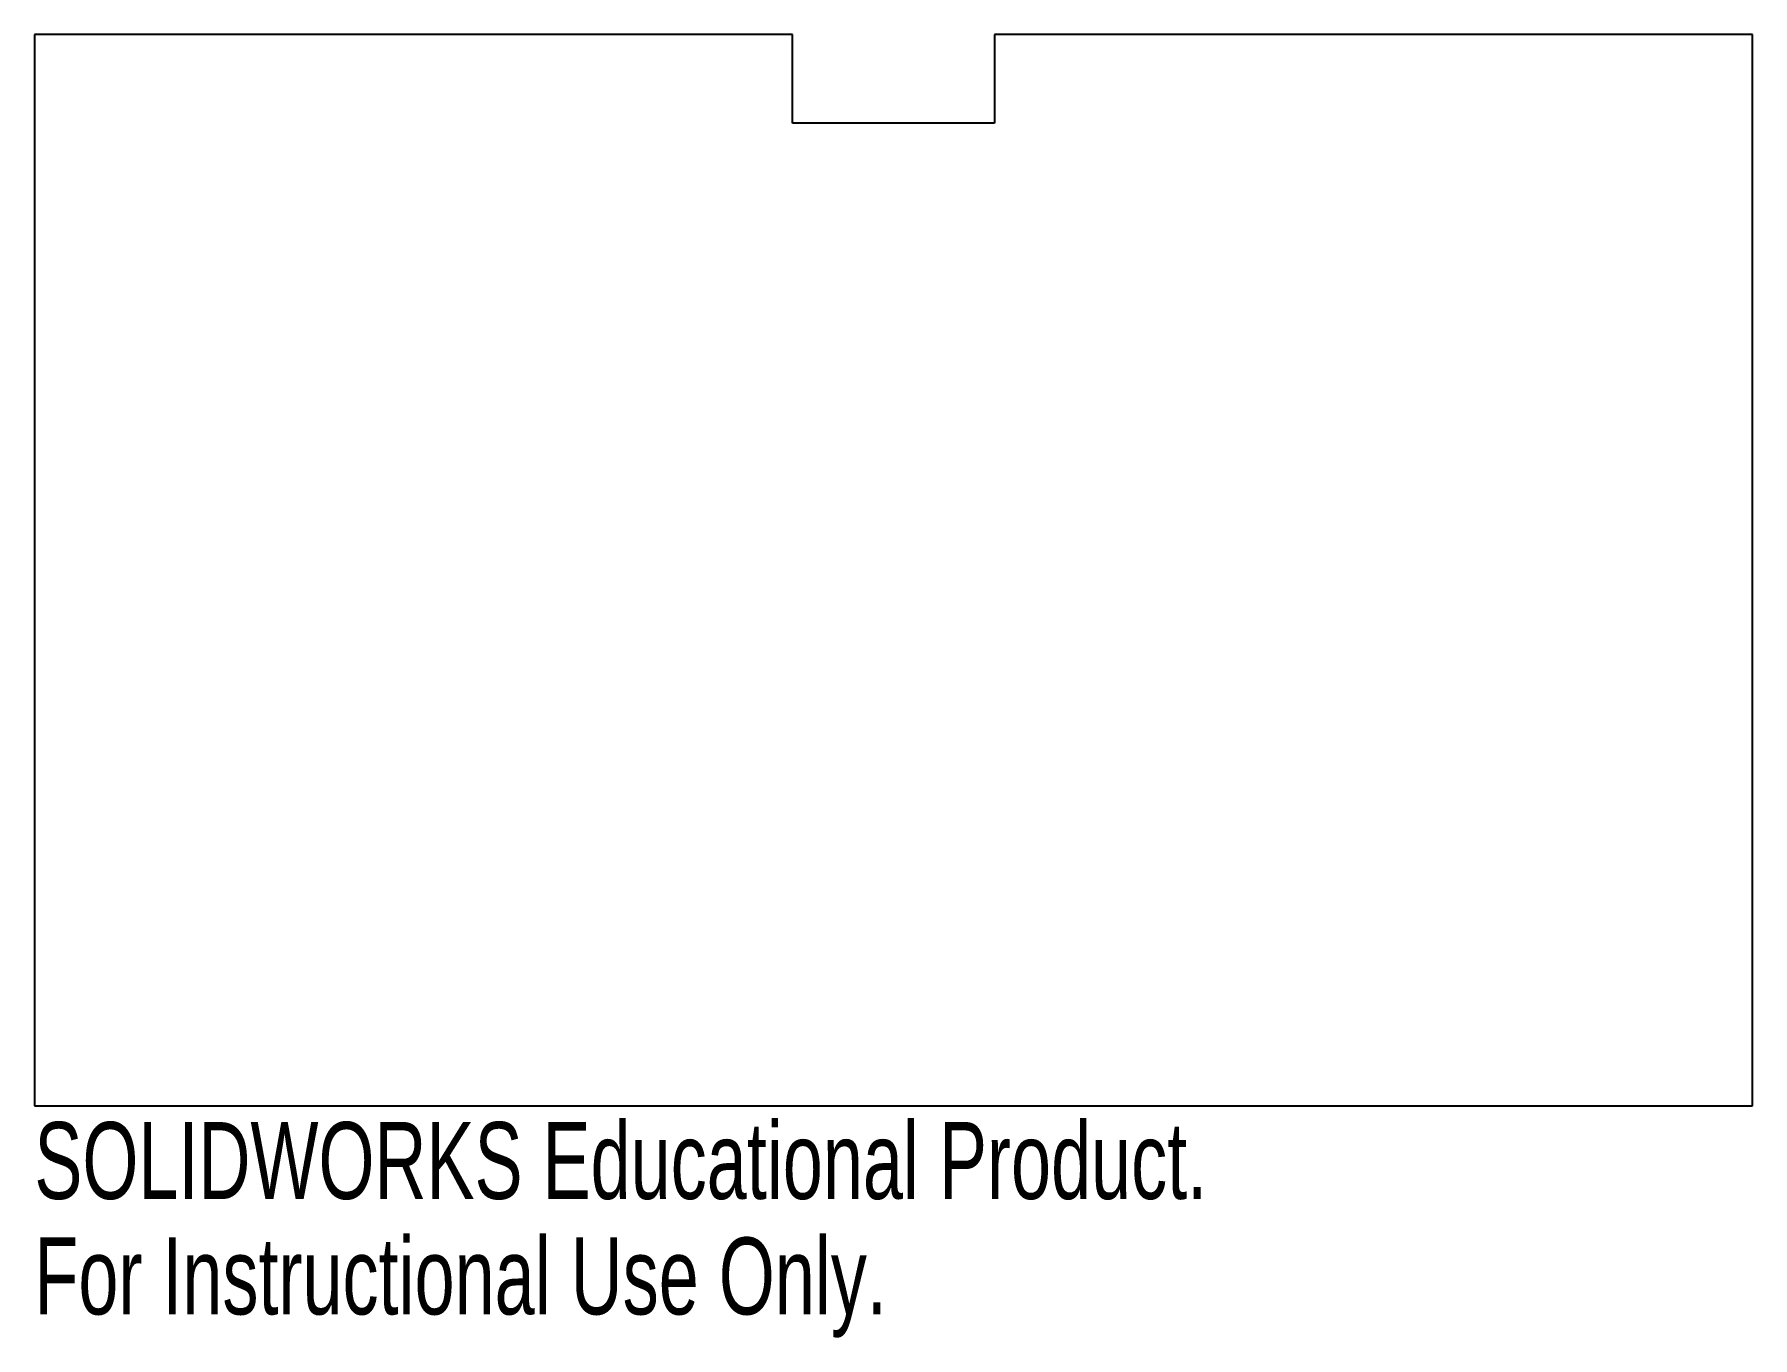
# Model space of a CAD drawing. Header units: inches. Extents: x -2.12 to 2.12, y -1.9 to 1.32.
import ezdxf

# ---------------------------------------------------------------- set-up
doc = ezdxf.new("R2010")
doc.units = ezdxf.units.IN
doc.header["$MEASUREMENT"] = 0
doc.styles.add('SLDTEXTSTYLE0', font='TXT', dxfattribs={"width": 0.7})

msp = doc.modelspace()

# ---------------------------------------------------------------- linework, layer by layer
at = {"color": 7, "linetype": 'Continuous', "lineweight": 25}
for p, q in [((-0.25, 1.325), (-2.125, 1.325)), ((-2.125, 1.325), (-2.125, -1.325)), ((-0.25, 1.105), (-0.25, 1.325)), ((2.125, 1.325), (0.25, 1.325)), ((0.25, 1.325), (0.25, 1.105)), ((2.125, -1.325), (2.125, 1.325)), ((0.25, 1.105), (-0.25, 1.105)), ((-2.125, -1.325), (2.125, -1.325))]:
    msp.add_line(p, q, dxfattribs=at)

# ---------------------------------------------------------------- texts
at = {"color": 7, "linetype": 'Continuous', "char_height": 0.1903, "attachment_point": 1, "style": 'SLDTEXTSTYLE0'}
for s, insert in [('SOLIDWORKS Educational Product.', (-2.125, -1.3651)), ('For Instructional Use Only.', (-2.125, -1.6506))]:
    msp.add_mtext(s, dxfattribs=dict(at, insert=insert))

doc.saveas('drawing.dxf')
